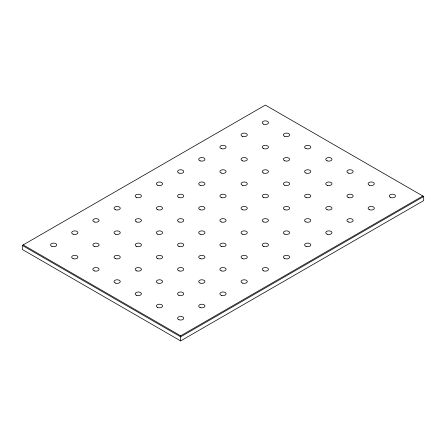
<?xml version="1.0" encoding="UTF-8"?>
<svg xmlns="http://www.w3.org/2000/svg" width="446" height="446" viewBox="0 0 446 446"><rect width="100%" height="100%" fill="white"/><g stroke="black" fill="none" stroke-linecap="round" stroke-linejoin="round"><path stroke-width="0.67" d="M22.3 245.411L265.348 105.089L423.7 196.513L423.7 200.589L180.652 340.911L22.3 249.487L22.3 245.411L180.652 336.836L423.7 196.513M23.181 244.899L180.652 335.816L422.819 196.006M180.652 335.816L180.652 340.911M94.251 270.856A3.116 1.801 0 0 0 99.079 269.451A3.116 1.801 0 0 0 94.563 267.739A3.116 1.801 0 0 0 94.251 270.856M115.425 283.076A3.116 1.801 0 0 0 120.253 281.677A3.116 1.801 0 0 0 115.737 279.965A3.116 1.801 0 0 0 115.425 283.076M136.738 295.352A3.116 1.801 0 0 0 141.427 293.803A3.116 1.801 0 0 0 136.76 292.236A3.116 1.801 0 0 0 136.738 295.352M115.436 209.737A3.116 1.801 0 0 0 120.253 208.321A3.116 1.801 0 0 0 115.72 206.626A3.116 1.801 0 0 0 115.436 209.737M221.199 270.822A3.116 1.801 0 0 0 226.105 269.512A3.116 1.801 0 0 0 221.695 267.712A3.116 1.801 0 0 0 221.199 270.822M157.773 234.183A3.116 1.801 0 0 0 162.595 232.779A3.116 1.801 0 0 0 158.079 231.067A3.116 1.801 0 0 0 157.773 234.183M221.428 246.46A3.116 1.801 0 0 0 226.116 244.91A3.116 1.801 0 0 0 221.45 243.338A3.116 1.801 0 0 0 221.428 246.46M178.941 221.957A3.116 1.801 0 0 0 183.769 220.558A3.116 1.801 0 0 0 179.253 218.847A3.116 1.801 0 0 0 178.941 221.957M157.773 209.737A3.116 1.801 0 0 0 162.595 208.332A3.116 1.801 0 0 0 158.079 206.621A3.116 1.801 0 0 0 157.773 209.737M242.373 258.596A3.116 1.801 0 0 0 247.279 257.292A3.116 1.801 0 0 0 242.869 255.491A3.116 1.801 0 0 0 242.373 258.596M200.115 234.183A3.116 1.801 0 0 0 204.943 232.779A3.116 1.801 0 0 0 200.427 231.067A3.116 1.801 0 0 0 200.115 234.183M73.077 258.63A3.116 1.801 0 0 0 77.905 257.231A3.116 1.801 0 0 0 73.389 255.519A3.116 1.801 0 0 0 73.077 258.63M221.3 295.308A3.116 1.801 0 0 0 226.116 293.892A3.116 1.801 0 0 0 221.584 292.191A3.116 1.801 0 0 0 221.3 295.308M94.262 221.963A3.116 1.801 0 0 0 99.079 220.547A3.116 1.801 0 0 0 94.546 218.847A3.116 1.801 0 0 0 94.262 221.963M136.599 246.404A3.116 1.801 0 0 0 141.421 245.005A3.116 1.801 0 0 0 136.905 243.293A3.116 1.801 0 0 0 136.599 246.404M242.473 283.082A3.116 1.801 0 0 0 247.29 281.666A3.116 1.801 0 0 0 242.758 279.971A3.116 1.801 0 0 0 242.473 283.082M200.26 258.68A3.116 1.801 0 0 0 204.948 257.13A3.116 1.801 0 0 0 200.276 255.564A3.116 1.801 0 0 0 200.26 258.68M178.941 246.404A3.116 1.801 0 0 0 183.769 245.005A3.116 1.801 0 0 0 179.253 243.293A3.116 1.801 0 0 0 178.941 246.404M327.163 234.189A3.116 1.801 0 0 0 331.98 232.773A3.116 1.801 0 0 0 327.448 231.073A3.116 1.801 0 0 0 327.163 234.189M284.949 209.787A3.116 1.801 0 0 0 289.638 208.237A3.116 1.801 0 0 0 284.972 206.665A3.116 1.801 0 0 0 284.949 209.787M242.462 185.285A3.116 1.801 0 0 0 247.285 183.886A3.116 1.801 0 0 0 242.769 182.174A3.116 1.801 0 0 0 242.462 185.285M221.288 173.065A3.116 1.801 0 0 0 226.116 171.66A3.116 1.801 0 0 0 221.601 169.948A3.116 1.801 0 0 0 221.288 173.065M305.889 221.924A3.116 1.801 0 0 0 310.795 220.619A3.116 1.801 0 0 0 306.385 218.819A3.116 1.801 0 0 0 305.889 221.924M263.636 197.511A3.116 1.801 0 0 0 268.459 196.106A3.116 1.801 0 0 0 263.943 194.395A3.116 1.801 0 0 0 263.636 197.511M221.3 148.618A3.116 1.801 0 0 0 226.116 147.202A3.116 1.801 0 0 0 221.584 145.507A3.116 1.801 0 0 0 221.3 148.618M348.337 221.963A3.116 1.801 0 0 0 353.154 220.547A3.116 1.801 0 0 0 348.621 218.847A3.116 1.801 0 0 0 348.337 221.963M306.123 197.561A3.116 1.801 0 0 0 310.812 196.011A3.116 1.801 0 0 0 306.14 194.445A3.116 1.801 0 0 0 306.123 197.561M136.599 221.957A3.116 1.801 0 0 0 141.421 220.558A3.116 1.801 0 0 0 136.905 218.847A3.116 1.801 0 0 0 136.599 221.957M136.61 197.517A3.116 1.801 0 0 0 141.421 196.101A3.116 1.801 0 0 0 136.894 194.4A3.116 1.801 0 0 0 136.61 197.517M263.647 270.861A3.116 1.801 0 0 0 268.459 269.445A3.116 1.801 0 0 0 263.932 267.745A3.116 1.801 0 0 0 263.647 270.861M327.292 185.335A3.116 1.801 0 0 0 331.98 183.791A3.116 1.801 0 0 0 327.314 182.219A3.116 1.801 0 0 0 327.292 185.335M284.804 160.839A3.116 1.801 0 0 0 289.632 159.439A3.116 1.801 0 0 0 285.117 157.722A3.116 1.801 0 0 0 284.804 160.839M263.636 148.613A3.116 1.801 0 0 0 268.459 147.213A3.116 1.801 0 0 0 263.943 145.502A3.116 1.801 0 0 0 263.636 148.613M305.978 173.065A3.116 1.801 0 0 0 310.806 171.66A3.116 1.801 0 0 0 306.291 169.948A3.116 1.801 0 0 0 305.978 173.065M263.647 124.172A3.116 1.801 0 0 0 268.459 122.756A3.116 1.801 0 0 0 263.932 121.056A3.116 1.801 0 0 0 263.647 124.172M390.685 197.517A3.116 1.801 0 0 0 395.496 196.101A3.116 1.801 0 0 0 390.964 194.4A3.116 1.801 0 0 0 390.685 197.517M348.465 173.115A3.116 1.801 0 0 0 353.154 171.565A3.116 1.801 0 0 0 348.488 169.993A3.116 1.801 0 0 0 348.465 173.115M305.978 148.613A3.116 1.801 0 0 0 310.806 147.213A3.116 1.801 0 0 0 306.291 145.502A3.116 1.801 0 0 0 305.978 148.613M284.804 136.392A3.116 1.801 0 0 0 289.632 134.987A3.116 1.801 0 0 0 285.117 133.276A3.116 1.801 0 0 0 284.804 136.392M157.773 258.63A3.116 1.801 0 0 0 162.595 257.231A3.116 1.801 0 0 0 158.079 255.519A3.116 1.801 0 0 0 157.773 258.63M179.086 270.906A3.116 1.801 0 0 0 183.774 269.356A3.116 1.801 0 0 0 179.108 267.784A3.116 1.801 0 0 0 179.086 270.906M200.115 185.285A3.116 1.801 0 0 0 204.943 183.886A3.116 1.801 0 0 0 200.427 182.174A3.116 1.801 0 0 0 200.115 185.285M284.721 234.15A3.116 1.801 0 0 0 289.627 232.84A3.116 1.801 0 0 0 285.211 231.045A3.116 1.801 0 0 0 284.721 234.15M242.462 209.737A3.116 1.801 0 0 0 247.285 208.332A3.116 1.801 0 0 0 242.769 206.621A3.116 1.801 0 0 0 242.462 209.737M200.126 160.844A3.116 1.801 0 0 0 204.943 159.428A3.116 1.801 0 0 0 200.41 157.728A3.116 1.801 0 0 0 200.126 160.844M157.912 283.132A3.116 1.801 0 0 0 162.6 281.582A3.116 1.801 0 0 0 157.934 280.01A3.116 1.801 0 0 0 157.912 283.132M136.599 270.856A3.116 1.801 0 0 0 141.421 269.451A3.116 1.801 0 0 0 136.905 267.739A3.116 1.801 0 0 0 136.599 270.856M115.425 258.63A3.116 1.801 0 0 0 120.253 257.231A3.116 1.801 0 0 0 115.737 255.519A3.116 1.801 0 0 0 115.425 258.63M94.251 246.404A3.116 1.801 0 0 0 99.079 245.005A3.116 1.801 0 0 0 94.563 243.293A3.116 1.801 0 0 0 94.251 246.404M115.425 234.183A3.116 1.801 0 0 0 120.253 232.779A3.116 1.801 0 0 0 115.737 231.067A3.116 1.801 0 0 0 115.425 234.183M157.784 185.291A3.116 1.801 0 0 0 162.595 183.875A3.116 1.801 0 0 0 158.068 182.174A3.116 1.801 0 0 0 157.784 185.291M284.821 258.635A3.116 1.801 0 0 0 289.632 257.219A3.116 1.801 0 0 0 285.1 255.519A3.116 1.801 0 0 0 284.821 258.635M242.602 234.234A3.116 1.801 0 0 0 247.29 232.684A3.116 1.801 0 0 0 242.624 231.112A3.116 1.801 0 0 0 242.602 234.234M200.115 209.737A3.116 1.801 0 0 0 204.943 208.332A3.116 1.801 0 0 0 200.427 206.621A3.116 1.801 0 0 0 200.115 209.737M178.958 319.754A3.116 1.801 0 0 0 183.769 318.338A3.116 1.801 0 0 0 179.236 316.643A3.116 1.801 0 0 0 178.958 319.754M51.92 246.409A3.116 1.801 0 0 0 56.731 244.993A3.116 1.801 0 0 0 52.204 243.299A3.116 1.801 0 0 0 51.92 246.409M157.683 307.489A3.116 1.801 0 0 0 162.589 306.185A3.116 1.801 0 0 0 158.174 304.384A3.116 1.801 0 0 0 157.683 307.489M73.094 234.189A3.116 1.801 0 0 0 77.905 232.773A3.116 1.801 0 0 0 73.373 231.073A3.116 1.801 0 0 0 73.094 234.189M178.857 295.269A3.116 1.801 0 0 0 183.763 293.964A3.116 1.801 0 0 0 179.348 292.163A3.116 1.801 0 0 0 178.857 295.269M200.126 307.534A3.116 1.801 0 0 0 204.943 306.118A3.116 1.801 0 0 0 200.41 304.417A3.116 1.801 0 0 0 200.126 307.534M200.025 283.043A3.116 1.801 0 0 0 204.931 281.738A3.116 1.801 0 0 0 200.522 279.937A3.116 1.801 0 0 0 200.025 283.043M178.941 197.511A3.116 1.801 0 0 0 183.769 196.106A3.116 1.801 0 0 0 179.253 194.395A3.116 1.801 0 0 0 178.941 197.511M263.547 246.37A3.116 1.801 0 0 0 268.453 245.066A3.116 1.801 0 0 0 264.038 243.265A3.116 1.801 0 0 0 263.547 246.37M221.288 221.957A3.116 1.801 0 0 0 226.116 220.558A3.116 1.801 0 0 0 221.601 218.847A3.116 1.801 0 0 0 221.288 221.957M178.958 173.07A3.116 1.801 0 0 0 183.769 171.654A3.116 1.801 0 0 0 179.236 169.954A3.116 1.801 0 0 0 178.958 173.07M305.995 246.409A3.116 1.801 0 0 0 310.806 244.993A3.116 1.801 0 0 0 306.274 243.299A3.116 1.801 0 0 0 305.995 246.409M263.776 222.008A3.116 1.801 0 0 0 268.464 220.458A3.116 1.801 0 0 0 263.798 218.891A3.116 1.801 0 0 0 263.776 222.008M221.288 197.511A3.116 1.801 0 0 0 226.116 196.106A3.116 1.801 0 0 0 221.601 194.395A3.116 1.801 0 0 0 221.288 197.511M263.636 173.065A3.116 1.801 0 0 0 268.459 171.66A3.116 1.801 0 0 0 263.943 169.948A3.116 1.801 0 0 0 263.636 173.065M242.462 160.839A3.116 1.801 0 0 0 247.285 159.439A3.116 1.801 0 0 0 242.769 157.722A3.116 1.801 0 0 0 242.462 160.839M327.063 209.698A3.116 1.801 0 0 0 331.969 208.394A3.116 1.801 0 0 0 327.559 206.593A3.116 1.801 0 0 0 327.063 209.698M284.804 185.285A3.116 1.801 0 0 0 289.632 183.886A3.116 1.801 0 0 0 285.117 182.174A3.116 1.801 0 0 0 284.804 185.285M242.473 136.398A3.116 1.801 0 0 0 247.29 134.982A3.116 1.801 0 0 0 242.758 133.282A3.116 1.801 0 0 0 242.473 136.398M348.237 197.478A3.116 1.801 0 0 0 353.143 196.168A3.116 1.801 0 0 0 348.733 194.372A3.116 1.801 0 0 0 348.237 197.478M369.511 209.737A3.116 1.801 0 0 0 374.322 208.321A3.116 1.801 0 0 0 369.795 206.626A3.116 1.801 0 0 0 369.511 209.737M369.411 185.252A3.116 1.801 0 0 0 374.317 183.947A3.116 1.801 0 0 0 369.901 182.146A3.116 1.801 0 0 0 369.411 185.252M327.152 160.839A3.116 1.801 0 0 0 331.98 159.439A3.116 1.801 0 0 0 327.464 157.722A3.116 1.801 0 0 0 327.152 160.839"/></g></svg>
